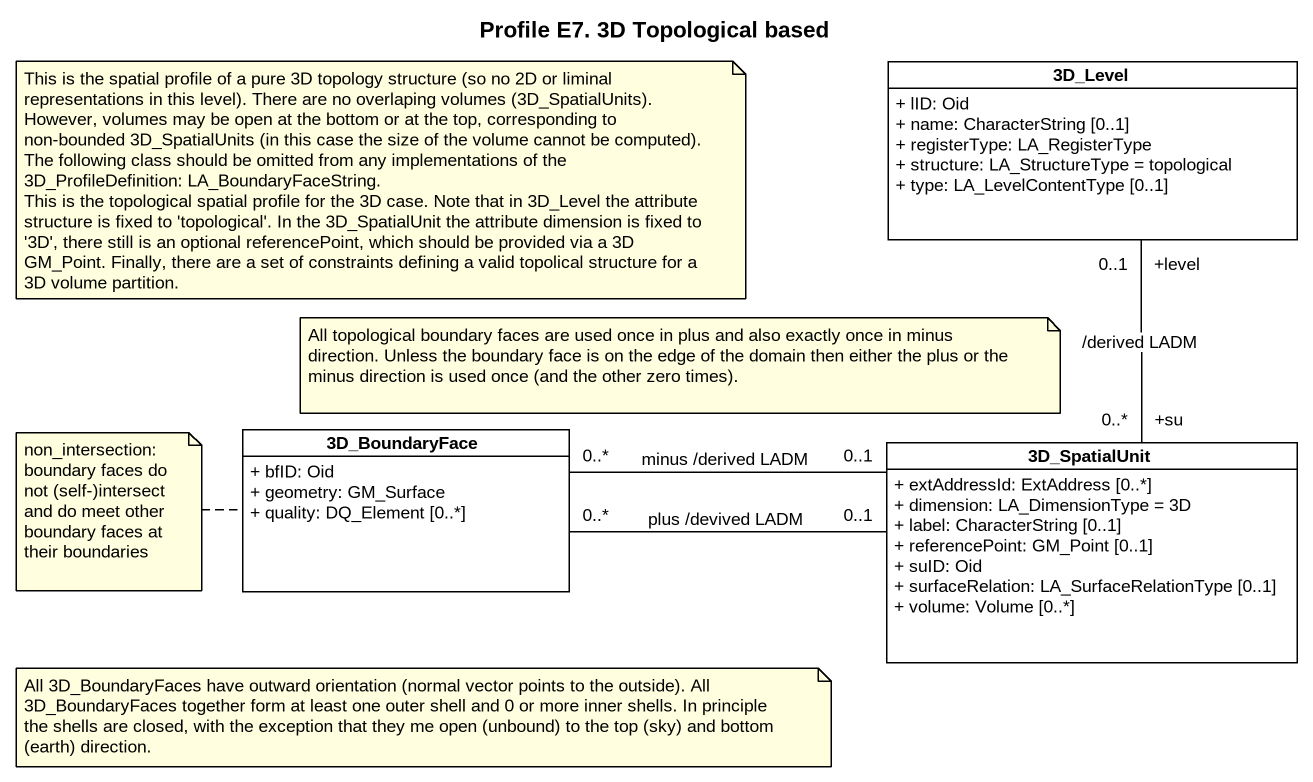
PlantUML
@startuml
title Profile E7. 3D Topological based
hide circle
hide empty members
skinparam classAttributeIconSize 0
class "3D_Level" as c3D_Level #FFFFFF {
  + lID: Oid
  + name: CharacterString [0..1]
  + registerType: LA_RegisterType
  + structure: LA_StructureType = topological
  + type: LA_LevelContentType [0..1]
}
class "3D_BoundaryFace" as c3D_BoundaryFace #FFFFFF {
  + bfID: Oid
  + geometry: GM_Surface
  + quality: DQ_Element [0..*]
}
class "3D_SpatialUnit" as c3D_SpatialUnit #FFFFFF {
  + extAddressId: ExtAddress [0..*]
  + dimension: LA_DimensionType = 3D
  + label: CharacterString [0..1]
  + referencePoint: GM_Point [0..1]
  + suID: Oid
  + surfaceRelation: LA_SurfaceRelationType [0..1]
  + volume: Volume [0..*]
}
c3D_BoundaryFace "0..*" -right- "0..1" c3D_SpatialUnit : plus /devived LADM
c3D_BoundaryFace "0..*" -right- "0..1" c3D_SpatialUnit : minus /derived LADM
c3D_SpatialUnit "+su\n0..*" -up- "+level\n0..1" c3D_Level : /derived LADM
note as N1
  This is the spatial profile of a pure 3D topology structure (so no 2D or liminal representations in this level). There are no overlaping volumes (3D_SpatialUnits). However, volumes may be open at the bottom or at the top, corresponding to non-bounded 3D_SpatialUnits (in this case the size of the volume cannot be computed).
  The following class should be omitted from any implementations of the 3D_ProfileDefinition: LA_BoundaryFaceString.
  This is the topological spatial profile for the 3D case. Note that in 3D_Level the attribute structure is fixed to 'topological'. In the 3D_SpatialUnit the attribute dimension is fixed to '3D', there still is an optional referencePoint, which should be provided via a 3D GM_Point. Finally, there are a set of constraints defining a valid topolical structure for a 3D volume partition.
end note
note as N2
  All topological boundary faces are used once in plus and also exactly once in minus direction. Unless the boundary face is on the edge of the domain then either the plus or the minus direction is used once (and the other zero times).
end note
note left of c3D_BoundaryFace : non_intersection: boundary faces do not (self-)intersect and do meet other boundary faces at their boundaries
note as N4
  All 3D_BoundaryFaces have outward orientation (normal vector points to the outside). All 3D_BoundaryFaces together form at least one outer shell and 0 or more inner shells. In principle the shells are closed, with the exception that they me open (unbound) to the top (sky) and bottom (earth) direction.
end note
@enduml
